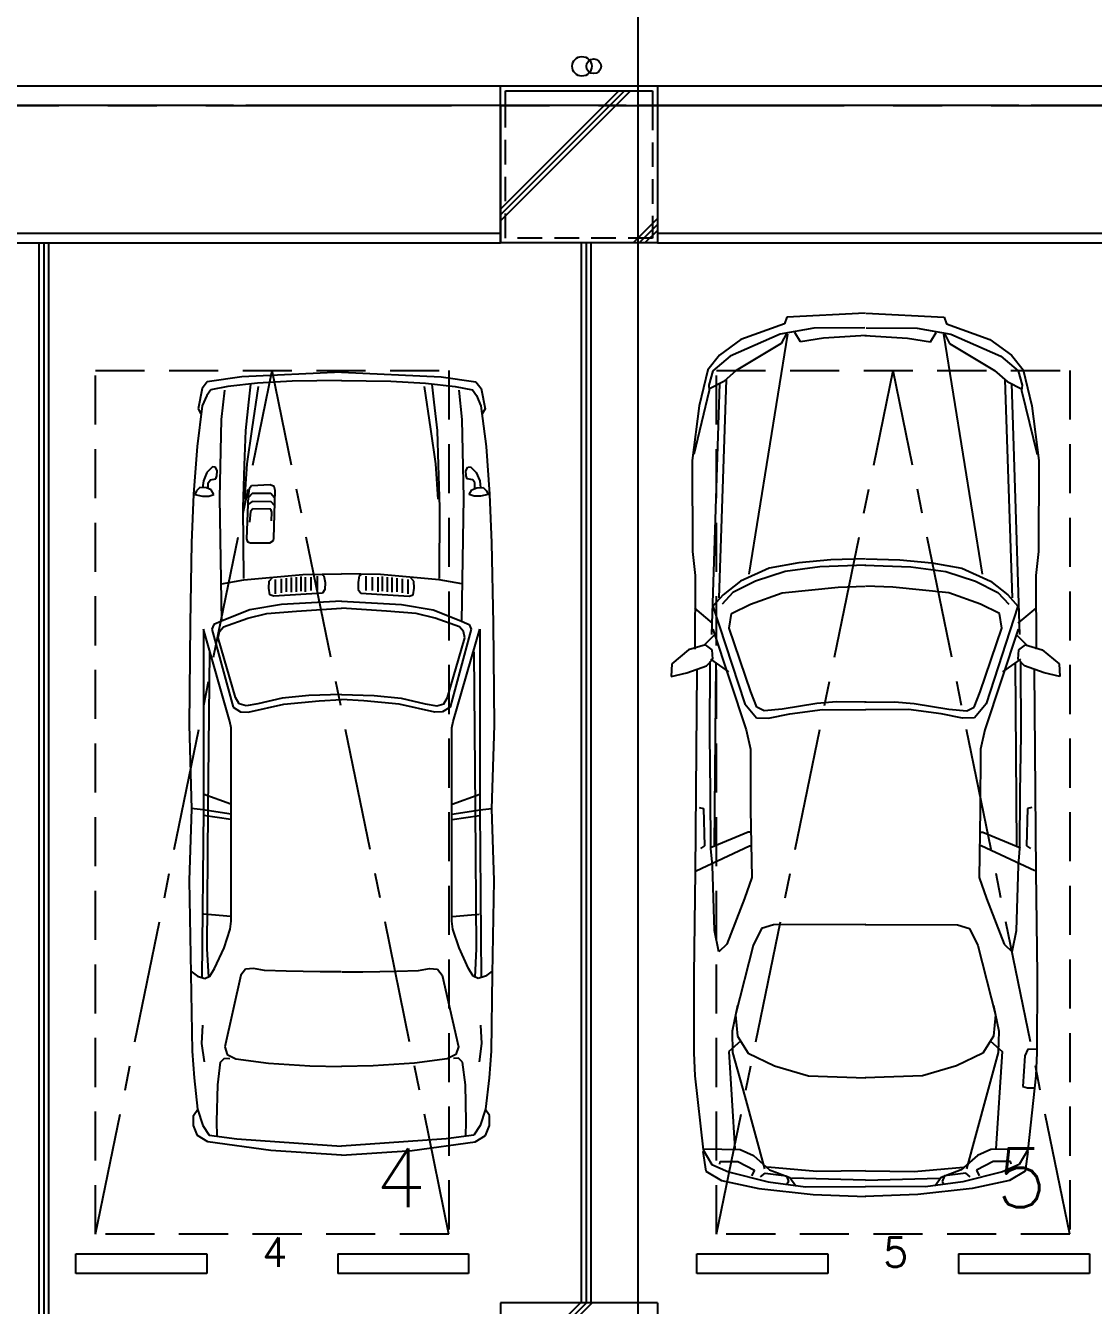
# Model space of a CAD drawing. Header units: millimetres. Extents: x 15495 to 166182, y -39946 to 18307.
# Drawn here: x 37622 to 43061, y -27691 to -21171 of the extents above; entities that cross this region are included whole.
import ezdxf

# ---------------------------------------------------------------- set-up
doc = ezdxf.new("R2010")
doc.units = ezdxf.units.MM
doc.header["$LTSCALE"] = 1000
for name, pattern in [('CENTER', [2, 1.25, -0.25, 0.25, -0.25]), ('DASHED', [0.75, 0.5, -0.25]), ('DASHED2', [0.375, 0.25, -0.125])]:
    doc.linetypes.add(name, pattern=pattern)
doc.layers.get('0').update_dxf_attribs({"linetype": 'CONTINUOUS'})
for name, color, linetype in [('1F-A_ELSE-100', 6, 'CONTINUOUS'), ('1F-A_ELSE-50', 6, 'CONTINUOUS'), ('1F-E_GRID-100', 1, 'CENTER'), ('1F-E_GRID-50', 1, 'CENTER'), ('1F-E_TEXT-100', 3, 'CONTINUOUS'), ('1F-E_TEXT-50', 3, 'CONTINUOUS'), ('1F-F_FINI1-100', 190, 'CONTINUOUS'), ('1F-F_FINI1-50', 190, 'CONTINUOUS'), ('1F-F_HAT1-50', 9, 'CONTINUOUS'), ('1F-H-AREA-50', 1, 'CENTER'), ('1F-H_LINE1-100', 140, 'CONTINUOUS'), ('1F-H_LINE1-50', 140, 'CONTINUOUS'), ('1F-R_COLM-50', 7, 'CONTINUOUS')]:
    doc.layers.add(name, color=color, linetype=linetype)
doc.styles.get("Standard").update_dxf_attribs({"font": 'txt.shx', "bigfont": 'bigfont.shx'})
pattern_1 = [(45, (-28400.75, -11674.75), (-424.264, 424.264), []), (45, (-28370.75, -11674.75), (-424.264, 424.264), []), (45, (-28340.75, -11674.75), (-424.264, 424.264), [])]

# ---------------------------------------------------------------- blocks, each defined once
blk = doc.blocks.new('CAR')
at = {"layer": '1F-H_LINE1-100', "linetype": 'DASHED', "ltscale": 0.5}
for p, q in [((0, -4400), (0, 0)), ((0, 0), (1800, 0)), ((1800, 0), (1800, -4400)), ((1800, -4400), (0, -4400))]:
    blk.add_line(p, q, dxfattribs=at)
at = {"layer": '1F-H_LINE1-100', "linetype": 'CENTER', "ltscale": 0.5}
for p in [(0, -4400), (1800, -4400)]:
    blk.add_line(p, (900, 0), dxfattribs=at)
blk = doc.blocks.new('1F-BLOCK_100')
at = {"layer": '1F-A_ELSE-100'}
for p, q in [((700, 13100), (10000, 13100)), ((10800, 13100), (15600, 13100))]:
    blk.add_line(p, q, dxfattribs=at)
blk.add_circle((10415, 13200), 50, dxfattribs=at)
at = {"layer": '1F-E_GRID-100'}
for p, q in [((10700, 17563.95), (10700, -2342.97)), ((34140.32, 13000), (-8809.61, 13000))]:
    blk.add_line(p, q, dxfattribs=at)
at = {"layer": '1F-F_FINI1-100'}
for p, q in [((10000, 13100), (10800, 13100)), ((10000, 12300), (10000, 13100)), ((10800, 13100), (10800, 12300)), ((10800, 12300), (10000, 12300)), ((10000, 6900), (10000, 6600)), ((10800, 6900), (10000, 6900)), ((10800, 6900), (10800, 6600))]:
    blk.add_line(p, q, dxfattribs=at)
at = {"layer": '1F-H_LINE1-100'}
for p, q in [((700, 12300), (10000, 12300)), ((7675, 6600), (7675, 12300)), ((10437.5, 6900), (10437.5, 12300)), ((10800, 12300), (15600, 12300)), ((7837.5, 7150), (8504.17, 7150)), ((7837.5, 7050), (7837.5, 7150)), ((8504.17, 7150), (8504.17, 7050)), ((9170.83, 7150), (9837.5, 7150)), ((9170.83, 7150), (9170.83, 7050)), ((9837.5, 7150), (9837.5, 7050)), ((11000, 7150), (11666.67, 7150)), ((11000, 7050), (11000, 7150)), ((11666.67, 7150), (11666.67, 7050)), ((12333.33, 7150), (13000, 7150)), ((12333.33, 7150), (12333.33, 7050)), ((13000, 7150), (13000, 7050)), ((8504.17, 7050), (7837.5, 7050)), ((9837.5, 7050), (9170.83, 7050)), ((11666.67, 7050), (11000, 7050)), ((13000, 7050), (12333.33, 7050))]:
    blk.add_line(p, q, dxfattribs=at)
for p in [(7937.5, 11650), (11100, 11650)]:
    blk.add_blockref('CAR', p, dxfattribs=at)
at = {"layer": '1F-E_TEXT-100'}
for s, p in [('4', (9362.43, 7387.5)), ('5', (12524.93, 7387.5))]:
    blk.add_text(s, height=300, dxfattribs=at).set_placement(p)
blk = doc.blocks.new('1F-BLOCK_50')
at = {"layer": '1F-F_HAT1-50'}
h = blk.add_hatch(dxfattribs=at)
h.set_pattern_fill('RC4', color=256, scale=30, style=0)
h.set_pattern_definition([(45, (-28400.75, 19761.25), (-424.264, 424.264), []), (45, (-28370.75, 19761.25), (-424.264, 424.264), []), (45, (-28340.75, 19761.25), (-424.264, 424.264), [])])
h.paths.add_polyline_path([(10700, 13075), (10025, 13075), (10025, 13000), (10700, 13000)])
h.paths.add_polyline_path([(10775, 13075), (10700, 13075), (10700, 13000), (10775, 13000)])
h.paths.add_polyline_path([(10775, 13000), (10700, 13000), (10700, 12325), (10775, 12325)])
h.paths.add_polyline_path([(10700, 13000), (10025, 13000), (10025, 12325), (10700, 12325)])
h.paths.add_polyline_path([(10025, 13000), (10000, 13000), (10000, 12300), (10700, 12300), (10700, 12325), (10025, 12325)])
h.paths.add_polyline_path([(10800, 13000), (10775, 13000), (10775, 12325), (10700, 12325), (10700, 12300), (10800, 12300)])
h = blk.add_hatch(dxfattribs=at)
h.set_pattern_fill('RC4', color=256, scale=30, style=0)
h.set_pattern_definition(pattern_1)
h.paths.add_polyline_path([(10700, 6500), (10014.71, 6500), (10025, 6430), (10025, 6125), (10700, 6125)])
h.paths.add_polyline_path([(10700, 6900), (10000, 6900), (10000, 6600), (10014.71, 6500), (10700, 6500)])
h = blk.add_hatch(dxfattribs=at)
h.set_pattern_fill('RC4', color=256, scale=30, style=0)
h.set_pattern_definition(pattern_1)
h.paths.add_polyline_path([(11425, 6425), (11425, 4400), (10700, 4400), (10700, 4300), (11500, 4300), (11500, 6500), (10700, 6500), (10700, 6125), (10775, 6125), (10775, 6425)])
h.paths.add_polyline_path([(11500, 4225), (11500, 4300), (10700, 4300), (10700, 4225)])
h.paths.add_polyline_path([(11500, 6500), (11500, 6600), (10800, 6600), (10800, 6900), (10700, 6900), (10700, 6500)])
at = {"layer": '1F-A_ELSE-50'}
for p, q in [((700, 13100), (10000, 13100)), ((10800, 13100), (15600, 13100))]:
    blk.add_line(p, q, dxfattribs=at)
blk.add_circle((10475, 13200), 37.5, dxfattribs=at)
at = {"layer": '1F-E_GRID-50'}
for p, q in [((10700, 16639.66), (10700, -2700)), ((32453.06, 13000), (-4233.66, 13000))]:
    blk.add_line(p, q, dxfattribs=at)
at = {"layer": '1F-F_FINI1-50'}
for p, q in [((10000, 13000), (10000, 13100)), ((10000, 13100), (10800, 13100)), ((10800, 13100), (10800, 13000)), ((10800, 6900), (10000, 6900)), ((10000, 6900), (10000, 6600)), ((10800, 6900), (10800, 6600))]:
    blk.add_line(p, q, dxfattribs=at)
at = {"layer": '1F-H-AREA-50'}
blk.add_lwpolyline([(500, 13000), (26400, 13000), (26400, 6500), (500, 6500)], close=True, dxfattribs=at)
at = {"layer": '1F-H_LINE1-50'}
for p, q in [((700, 12350), (10000, 12350)), ((10800, 12350), (15600, 12350)), ((700, 12300), (10000, 12300)), ((7650, 6600), (7650, 12300)), ((7700, 6600), (7700, 12300)), ((10412.5, 6900), (10412.5, 12300)), ((10462.5, 6900), (10462.5, 12300)), ((10800, 12300), (15600, 12300)), ((7837.5, 7050), (7837.5, 7150)), ((7837.5, 7150), (8504.17, 7150)), ((8504.17, 7150), (8504.17, 7050)), ((9170.83, 7150), (9837.5, 7150)), ((9170.83, 7150), (9170.83, 7050)), ((9837.5, 7150), (9837.5, 7050)), ((11000, 7050), (11000, 7150)), ((11000, 7150), (11666.67, 7150)), ((11666.67, 7150), (11666.67, 7050)), ((12333.33, 7150), (12333.33, 7050)), ((12333.33, 7150), (13000, 7150)), ((13000, 7150), (13000, 7050)), ((8504.17, 7050), (7837.5, 7050)), ((9837.5, 7050), (9170.83, 7050)), ((11666.67, 7050), (11000, 7050)), ((13000, 7050), (12333.33, 7050))]:
    blk.add_line(p, q, dxfattribs=at)
at = {"layer": '1F-H_LINE1-50', "ltscale": 0.5}
for p, q in [((11858.05, 11942.35), (11458.12, 11921.95)), ((11860.09, 11942.35), (12260.03, 11921.95)), ((11446.53, 11888.57), (11224.8, 11808.81)), ((11458.12, 11921.95), (11446.53, 11888.57)), ((11856.25, 11867.13), (11596.35, 11865.57)), ((11861.89, 11867.13), (12121.79, 11865.57)), ((12260.03, 11921.95), (12271.61, 11888.57)), ((12271.61, 11888.57), (12493.34, 11808.81)), ((11224.8, 11808.81), (11115.87, 11728.52)), ((11424.85, 11835.73), (11170.11, 11722.69)), ((11461.97, 11835.55), (11264.57, 10613.25)), ((11596.35, 11865.57), (11424.85, 11835.73)), ((11456.27, 11838.37), (11430.32, 11788.33)), ((11527.46, 11796.23), (11499.14, 11843.74)), ((11644.65, 11815.19), (11527.46, 11796.23)), ((11861.77, 11828.1), (11644.65, 11815.19)), ((11856.38, 11828.1), (12073.49, 11815.19)), ((12073.49, 11815.19), (12190.68, 11796.23)), ((12121.79, 11865.57), (12293.3, 11835.73)), ((12190.68, 11796.23), (12219, 11843.74)), ((12256.17, 11835.55), (12453.58, 10613.25)), ((12261.87, 11838.37), (12287.82, 11788.33)), ((12293.3, 11835.73), (12548.03, 11722.69)), ((12493.34, 11808.81), (12602.27, 11728.52)), ((11430.32, 11788.33), (11201.16, 11650.09)), ((12287.82, 11788.33), (12516.98, 11650.09)), ((11115.87, 11728.52), (11055.53, 11653.57)), ((11170.11, 11722.69), (11081.2, 11647.87)), ((12548.03, 11722.69), (12636.94, 11647.87)), ((12602.27, 11728.52), (12662.61, 11653.57)), ((8682.43, 11618.35), (8506.65, 11591.78)), ((9190.44, 11641.94), (8682.43, 11618.35)), ((9190.44, 11641.94), (9698.45, 11618.35)), ((9698.45, 11618.35), (9874.23, 11591.78)), ((11055.53, 11653.57), (11011.78, 11469.87)), ((11081.2, 11647.87), (11060.85, 11575.52)), ((11201.16, 11650.09), (11138.06, 11594.66)), ((12516.98, 11650.09), (12580.08, 11594.66)), ((12636.94, 11647.87), (12657.29, 11575.52)), ((12662.61, 11653.57), (12706.36, 11469.87)), ((8480.08, 11559.08), (8459.64, 11454.84)), ((8506.65, 11591.78), (8480.08, 11559.08)), ((8523.96, 11551.8), (8503.52, 11523.18)), ((8611.85, 11568.15), (8523.96, 11551.8)), ((8593.49, 11549.97), (8577.37, 11401.48)), ((8763.1, 11586.54), (8611.85, 11568.15)), ((8718.65, 11489.2), (8728.87, 11581.18)), ((8735, 11352.26), (8767.7, 11568.91)), ((8938.88, 11596.76), (8763.1, 11586.54)), ((9190.41, 11599.96), (8938.88, 11596.76)), ((9190.48, 11599.96), (9442.01, 11596.76)), ((9442.01, 11596.76), (9617.78, 11586.54)), ((9645.89, 11352.26), (9613.18, 11568.91)), ((9617.78, 11586.54), (9769.03, 11568.15)), ((9662.24, 11489.2), (9652.02, 11581.18)), ((9769.03, 11568.15), (9856.92, 11551.8)), ((9787.39, 11549.97), (9803.52, 11401.48)), ((9856.92, 11551.8), (9877.36, 11523.18)), ((9874.23, 11591.78), (9900.8, 11559.08)), ((9900.8, 11559.08), (9921.24, 11454.84)), ((11063.57, 11547.64), (10984.85, 11222.01)), ((11138.06, 11594.66), (11060.76, 11556.02)), ((11060.85, 11575.52), (11063.57, 11547.64)), ((11115.16, 11583.63), (11074.55, 10304.85)), ((11149.52, 11602.97), (11112.6, 10491.36)), ((12568.62, 11602.97), (12605.55, 10491.36)), ((12580.08, 11594.66), (12657.39, 11556.02)), ((12602.99, 11583.63), (12643.6, 10304.85)), ((12657.29, 11575.52), (12654.57, 11547.64)), ((12654.57, 11547.64), (12733.29, 11222.01)), ((8503.52, 11523.18), (8481.04, 11470.04)), ((8702.29, 11344.08), (8718.65, 11489.2)), ((9678.59, 11344.08), (9662.24, 11489.2)), ((9877.36, 11523.18), (9899.84, 11470.04)), ((8481.04, 11470.04), (8454.47, 11263.61)), ((8459.64, 11454.84), (8473.95, 11430.31)), ((9899.84, 11470.04), (9926.41, 11263.61)), ((9921.24, 11454.84), (9906.93, 11430.31)), ((11011.78, 11469.87), (10976.12, 11191.39)), ((12706.36, 11469.87), (12742.02, 11191.39)), ((8577.37, 11401.48), (8568.51, 11002.06)), ((8710.47, 11174.44), (8735, 11352.26)), ((9670.41, 11174.44), (9645.89, 11352.26)), ((9803.52, 11401.48), (9812.37, 11002.06)), ((8696.16, 11168.31), (8702.29, 11344.08)), ((9684.72, 11168.31), (9678.59, 11344.08)), ((8454.47, 11263.61), (8436.07, 11020.38)), ((9926.41, 11263.61), (9944.81, 11020.38)), ((8533.67, 11160.13), (8505.06, 11130.49)), ((8547.98, 11157.06), (8533.67, 11160.13)), ((8557.18, 11138.67), (8547.98, 11157.06)), ((8690.03, 10951.65), (8696.16, 11168.31)), ((8698.21, 10994.57), (8710.47, 11174.44)), ((9682.68, 10994.57), (9670.41, 11174.44)), ((9690.85, 10951.65), (9684.72, 11168.31)), ((9823.71, 11138.67), (9832.91, 11157.06)), ((9832.91, 11157.06), (9847.21, 11160.13)), ((9847.21, 11160.13), (9875.83, 11130.49)), ((10976.12, 11191.39), (10978.12, 10728.84)), ((12742.02, 11191.39), (12740.02, 10728.84)), ((8486.66, 11087.57), (8482.57, 11052.82)), ((8505.06, 11130.49), (8486.66, 11087.57)), ((8511.19, 11078.37), (8522.43, 11092.68)), ((8522.43, 11092.68), (8550.02, 11098.81)), ((8550.02, 11098.81), (8555.13, 11113.12)), ((8555.13, 11113.12), (8557.18, 11138.67)), ((9825.75, 11113.12), (9823.71, 11138.67)), ((9830.86, 11098.81), (9825.75, 11113.12)), ((9858.45, 11092.68), (9830.86, 11098.81)), ((9869.7, 11078.37), (9858.45, 11092.68)), ((9875.83, 11130.49), (9894.22, 11087.57)), ((9894.22, 11087.57), (9898.31, 11052.82)), ((8436.07, 11020.38), (8426.88, 10773.07)), ((8451.92, 11037.49), (8443.74, 11018.08)), ((8469.29, 11053.85), (8451.92, 11037.49)), ((8501.99, 11051.8), (8469.29, 11053.85)), ((8526.52, 11041.58), (8501.99, 11051.8)), ((8511.19, 11050.78), (8511.19, 11078.37)), ((8539.8, 11018.08), (8526.52, 11041.58)), ((8720.18, 11046.69), (8715.07, 11011.95)), ((8735.51, 11023.19), (8718.13, 11005.81)), ((8732.44, 11062.02), (8720.18, 11046.69)), ((8826.46, 11068.15), (8732.44, 11062.02)), ((8830.55, 11024.21), (8735.51, 11023.19)), ((8847.92, 11059.98), (8826.46, 11068.15)), ((8847.92, 11002.75), (8830.55, 11024.21)), ((8845.88, 10795.29), (8853.03, 11038.52)), ((8853.03, 11038.52), (8847.92, 11059.98)), ((9841.08, 11018.08), (9854.37, 11041.58)), ((9854.37, 11041.58), (9878.89, 11051.8)), ((9869.7, 11050.78), (9869.7, 11078.37)), ((9878.89, 11051.8), (9911.6, 11053.85)), ((9911.6, 11053.85), (9928.97, 11037.49)), ((9928.97, 11037.49), (9937.14, 11018.08)), ((9944.81, 11020.38), (9954.01, 10773.07)), ((8443.74, 11018.08), (8482.57, 11009.9)), ((8482.57, 11009.9), (8514.25, 11009.9)), ((8514.25, 11009.9), (8539.8, 11018.08)), ((8568.51, 11002.06), (8578.86, 10373.37)), ((8715.07, 11011.95), (8705.87, 10792.23)), ((8734.49, 10982.31), (8716.09, 10969.02)), ((8831.57, 10981.29), (8734.49, 10982.31)), ((8848.95, 10961.87), (8831.57, 10981.29)), ((9812.37, 11002.06), (9802.02, 10373.37)), ((9866.63, 11009.9), (9841.08, 11018.08)), ((9898.31, 11009.9), (9866.63, 11009.9)), ((9937.14, 11018.08), (9898.31, 11009.9)), ((8692.07, 10589.88), (8690.03, 10951.65)), ((8726.31, 10932.23), (8722.22, 10877.05)), ((8738.57, 10945.52), (8726.31, 10932.23)), ((8829.53, 10944.5), (8738.57, 10945.52)), ((8835.66, 10929.17), (8829.53, 10944.5)), ((8833.62, 10884.2), (8835.66, 10929.17)), ((9688.81, 10589.88), (9690.85, 10951.65)), ((8426.88, 10773.07), (8418.7, 10362.24)), ((8705.87, 10792.23), (8712, 10776.9)), ((8712, 10776.9), (8727.33, 10772.81)), ((8727.33, 10772.81), (8824.42, 10772.81)), ((8824.42, 10772.81), (8843.84, 10785.07)), ((8843.84, 10785.07), (8845.88, 10795.29)), ((9954.01, 10773.07), (9962.18, 10362.24)), ((10978.12, 10728.84), (10991.79, 10606.17)), ((12740.02, 10728.84), (12726.35, 10606.17)), ((11368.96, 10643.4), (11222.98, 10577.22)), ((11520.46, 10670.55), (11368.96, 10643.4)), ((11627.46, 10650.54), (11450.27, 10626.3)), ((11683.33, 10686.5), (11520.46, 10670.55)), ((11861.68, 10657.8), (11627.46, 10650.54)), ((11857.56, 10691.25), (11683.33, 10686.5)), ((11856.46, 10657.8), (12090.69, 10650.54)), ((11860.58, 10691.25), (12034.82, 10686.5)), ((12034.82, 10686.5), (12197.68, 10670.55)), ((12090.69, 10650.54), (12267.87, 10626.3)), ((12197.68, 10670.55), (12349.18, 10643.4)), ((12349.18, 10643.4), (12495.16, 10577.22)), ((8578.33, 10563.4), (8692.91, 10583.05)), ((8692.91, 10583.05), (8992.74, 10610.42)), ((8819.82, 10541.85), (8821.86, 10577.61)), ((8821.86, 10577.61), (8841.28, 10598.05)), ((8852.52, 10585.79), (8852.52, 10513.23)), ((8882.16, 10588.86), (8882.16, 10518.34)), ((8908.73, 10591.92), (8908.73, 10522.43)), ((8934.28, 10594.99), (8934.28, 10520.39)), ((8958.81, 10597.03), (8958.81, 10522.43)), ((8983.33, 10600.1), (8983.33, 10525.5)), ((8992.74, 10610.42), (9190.28, 10613.89)), ((9004.79, 10597.03), (9004.79, 10523.45)), ((9034.43, 10597.03), (9034.43, 10529.58)), ((9066.11, 10603.16), (9066.11, 10529.58)), ((9089.1, 10612.87), (9100.86, 10603.67)), ((9100.86, 10603.67), (9106.48, 10570.46)), ((9106.48, 10570.46), (9105.97, 10535.2)), ((9388.14, 10610.42), (9190.61, 10613.89)), ((9280.03, 10603.67), (9274.41, 10570.46)), ((9274.41, 10570.46), (9274.92, 10535.2)), ((9291.78, 10612.87), (9280.03, 10603.67)), ((9314.77, 10603.16), (9314.77, 10529.58)), ((9346.45, 10597.03), (9346.45, 10529.58)), ((9376.09, 10597.03), (9376.09, 10523.45)), ((9687.98, 10583.05), (9388.14, 10610.42)), ((9397.55, 10600.1), (9397.55, 10525.5)), ((9422.08, 10597.03), (9422.08, 10522.43)), ((9446.61, 10594.99), (9446.61, 10520.39)), ((9472.15, 10591.92), (9472.15, 10522.43)), ((9498.73, 10588.86), (9498.73, 10518.34)), ((9528.36, 10585.79), (9528.36, 10513.23)), ((9559.02, 10577.61), (9539.6, 10598.05)), ((9561.07, 10541.85), (9559.02, 10577.61)), ((9802.55, 10563.4), (9687.98, 10583.05)), ((10991.79, 10606.17), (10989.93, 10230.01)), ((11222.98, 10577.22), (11134.1, 10507.98)), ((11298.66, 10576.86), (11184.13, 10518.89)), ((11450.27, 10626.3), (11298.66, 10576.86)), ((12267.87, 10626.3), (12419.49, 10576.86)), ((12419.49, 10576.86), (12534.01, 10518.89)), ((12495.16, 10577.22), (12584.04, 10507.98)), ((12726.35, 10606.17), (12728.22, 10230.01)), ((8824.93, 10508.12), (8819.82, 10541.85)), ((8845.37, 10500.97), (8824.93, 10508.12)), ((9092.68, 10515.28), (8845.37, 10500.97)), ((9105.97, 10535.2), (9092.68, 10515.28)), ((9274.92, 10535.2), (9288.2, 10515.28)), ((9288.2, 10515.28), (9535.52, 10500.97)), ((9535.52, 10500.97), (9555.96, 10508.12)), ((9555.96, 10508.12), (9561.07, 10541.85)), ((11134.1, 10507.98), (11082.4, 10449.71)), ((11184.13, 10518.89), (11129.58, 10460.63)), ((11273.8, 10459.95), (11434.02, 10517.71)), ((11434.02, 10517.71), (11719.76, 10547.01)), ((11719.76, 10547.01), (11856.87, 10551.94)), ((11998.38, 10547.01), (11861.27, 10551.94)), ((12284.12, 10517.71), (11998.38, 10547.01)), ((12444.34, 10459.95), (12284.12, 10517.71)), ((12534.01, 10518.89), (12588.56, 10460.63)), ((12584.04, 10507.98), (12635.74, 10449.71)), ((8884.97, 10457.79), (8723.5, 10431.22)), ((9190.41, 10475.04), (8884.97, 10457.79)), ((8960.85, 10424.07), (9190.44, 10439)), ((9420.04, 10424.07), (9190.44, 10439)), ((9190.48, 10475.04), (9495.92, 10457.79)), ((9495.92, 10457.79), (9657.38, 10431.22)), ((11080.55, 10363.34), (10989.53, 10439)), ((11082.4, 10449.71), (11244.16, 9952.96)), ((11176.47, 10413.04), (11273.8, 10459.95)), ((12541.67, 10413.04), (12444.34, 10459.95)), ((12635.74, 10449.71), (12473.98, 9952.96)), ((12637.59, 10363.34), (12728.61, 10439)), ((8590.65, 10378.08), (8539.55, 10355.6)), ((8588.86, 10344.35), (8713.54, 10389.32)), ((8723.5, 10431.22), (8590.65, 10378.08)), ((8713.54, 10389.32), (8809.6, 10411.8)), ((8809.6, 10411.8), (8960.85, 10424.07)), ((9571.28, 10411.8), (9420.04, 10424.07)), ((9667.35, 10389.32), (9571.28, 10411.8)), ((9657.38, 10431.22), (9790.24, 10378.08)), ((9792.03, 10344.35), (9667.35, 10389.32)), ((9790.24, 10378.08), (9841.34, 10355.6)), ((11164.67, 10337.86), (11176.47, 10413.04)), ((12553.47, 10337.86), (12541.67, 10413.04)), ((8418.7, 10362.24), (8413.59, 9843.09)), ((8621.5, 9862.25), (8486.6, 10332.35)), ((8486.6, 10332.35), (8486.6, 9412.59)), ((8539.55, 10355.6), (8529.33, 10333.11)), ((8529.33, 10333.11), (8637.66, 9934.55)), ((8562.29, 10289.17), (8568.42, 10319.83)), ((8568.42, 10319.83), (8588.86, 10344.35)), ((9851.56, 10333.11), (9743.23, 9934.55)), ((9759.39, 9862.25), (9894.29, 10332.35)), ((9812.47, 10319.83), (9792.03, 10344.35)), ((9818.6, 10289.17), (9812.47, 10319.83)), ((9841.34, 10355.6), (9851.56, 10333.11)), ((9894.29, 10332.35), (9894.29, 9412.59)), ((9962.18, 10362.24), (9967.29, 9843.09)), ((11093.12, 10307.55), (11035.72, 10249.3)), ((11081.82, 10332.68), (11250.64, 9819.18)), ((11274.45, 10014.12), (11164.67, 10337.86)), ((12443.69, 10014.12), (12553.47, 10337.86)), ((12636.32, 10332.68), (12467.51, 9819.18)), ((12625.02, 10307.55), (12682.43, 10249.3)), ((8650.17, 9984.62), (8562.29, 10289.17)), ((9730.71, 9984.62), (9818.6, 10289.17)), ((11044.3, 10252.05), (10958.5, 10227.38)), ((11078.44, 10226.81), (11044.3, 10252.05)), ((12639.7, 10226.81), (12673.84, 10252.05)), ((12673.84, 10252.05), (12759.65, 10227.38)), ((8517.26, 10216.87), (8510.1, 9413.61)), ((9863.63, 10216.87), (9870.78, 9413.61)), ((10958.5, 10227.38), (10872.46, 10155.34)), ((11049.48, 10146.14), (11081.06, 10179.43)), ((11069.64, 10179.48), (11160.71, 10114.97)), ((11081.06, 10179.43), (11078.44, 10226.81)), ((12648.5, 10179.48), (12557.43, 10114.97)), ((12637.08, 10179.43), (12639.7, 10226.81)), ((12668.66, 10146.14), (12637.08, 10179.43)), ((12759.65, 10227.38), (12845.68, 10155.34)), ((10872.46, 10155.34), (10869.29, 10091.26)), ((10869.29, 10091.26), (10949.35, 10110.39)), ((10949.35, 10110.39), (11049.48, 10146.14)), ((10999.4, 10124.09), (10991.45, 9095.93)), ((11066.29, 9792.19), (11068.16, 10168.35)), ((11096.68, 10159.85), (11089.21, 9229.22)), ((12621.47, 10159.85), (12628.93, 9229.22)), ((12651.85, 9792.19), (12649.98, 10168.35)), ((12768.79, 10110.39), (12668.66, 10146.14)), ((12718.75, 10124.09), (12726.7, 9095.93)), ((12848.85, 10091.26), (12768.79, 10110.39)), ((12845.68, 10155.34), (12848.85, 10091.26)), ((8668.57, 9951.92), (8650.17, 9984.62)), ((8887.27, 9980.54), (8764.63, 9951.92)), ((9024.21, 9994.84), (8887.27, 9980.54)), ((9190.44, 10000.41), (9024.21, 9994.84)), ((9190.44, 10000.41), (9356.67, 9994.84)), ((9356.67, 9994.84), (9493.62, 9980.54)), ((9493.62, 9980.54), (9616.25, 9951.92)), ((9712.31, 9951.92), (9730.71, 9984.62)), ((11305.48, 9935.95), (11274.45, 10014.12)), ((12412.66, 9935.95), (12443.69, 10014.12)), ((8637.66, 9934.55), (8676.49, 9912.07)), ((8705.36, 9941.7), (8668.57, 9951.92)), ((8676.49, 9912.07), (8715.32, 9910.02)), ((8764.63, 9951.92), (8705.36, 9941.7)), ((8715.32, 9910.02), (8897.23, 9950.9)), ((8897.23, 9950.9), (9077.1, 9967.25)), ((9077.1, 9967.25), (9190.28, 9973.89)), ((9303.79, 9967.25), (9190.61, 9973.89)), ((9483.65, 9950.9), (9303.79, 9967.25)), ((9665.56, 9910.02), (9483.65, 9950.9)), ((9616.25, 9951.92), (9675.52, 9941.7)), ((9704.39, 9912.07), (9665.56, 9910.02)), ((9675.52, 9941.7), (9712.31, 9951.92)), ((9743.23, 9934.55), (9704.39, 9912.07)), ((11244.16, 9952.96), (11303.77, 9880.23)), ((11342.51, 9916.27), (11305.48, 9935.95)), ((11433.94, 9924.2), (11342.51, 9916.27)), ((11611.15, 9954.02), (11433.94, 9924.2)), ((11473.81, 9901.72), (11639.56, 9923.23)), ((11711.15, 9961.9), (11611.15, 9954.02)), ((11639.56, 9923.23), (11859.46, 9922.19)), ((11862.51, 9961.19), (11711.15, 9961.9)), ((11855.63, 9961.19), (12006.99, 9961.9)), ((12078.58, 9923.23), (11858.68, 9922.19)), ((12006.99, 9961.9), (12106.99, 9954.02)), ((12244.33, 9901.72), (12078.58, 9923.23)), ((12106.99, 9954.02), (12284.21, 9924.2)), ((12284.21, 9924.2), (12375.64, 9916.27)), ((12375.64, 9916.27), (12412.66, 9935.95)), ((12473.98, 9952.96), (12414.37, 9880.23)), ((8628.65, 9829.54), (8621.5, 9862.25)), ((9752.23, 9829.54), (9759.39, 9862.25)), ((11303.77, 9880.23), (11365.18, 9879.94)), ((11365.18, 9879.94), (11473.81, 9901.72)), ((12352.97, 9879.94), (12244.33, 9901.72)), ((12414.37, 9880.23), (12352.97, 9879.94)), ((8413.59, 9843.09), (8425.85, 9417.95)), ((8628.65, 8844.38), (8628.65, 9829.54)), ((9752.23, 8844.38), (9752.23, 9829.54)), ((9967.29, 9843.09), (9955.03, 9417.95)), ((11070.57, 9502.38), (11066.29, 9792.19)), ((11250.64, 9819.18), (11273, 9721.55)), ((12467.51, 9819.18), (12445.14, 9721.55)), ((12647.57, 9502.38), (12651.85, 9792.19)), ((11273, 9721.55), (11274.32, 9412.25)), ((12445.14, 9721.55), (12443.82, 9412.25)), ((8627.12, 9440.18), (8486.09, 9491.28)), ((9753.77, 9440.18), (9894.8, 9491.28)), ((11072, 9215.37), (11070.57, 9502.38)), ((12646.14, 9215.37), (12647.57, 9502.38)), ((8425.85, 9417.95), (8414.61, 9052.09)), ((8486.09, 9412.59), (8424.77, 9418.72)), ((8486.6, 9412.59), (8479.44, 8556.19)), ((8628.14, 9390.1), (8484.04, 9412.59)), ((8510.1, 9413.61), (8503.97, 8704.37)), ((9752.75, 9390.1), (9896.84, 9412.59)), ((9870.78, 9413.61), (9876.91, 8704.37)), ((9894.29, 9412.59), (9901.44, 8556.19)), ((9894.8, 9412.59), (9956.11, 9418.72)), ((9955.03, 9417.95), (9966.27, 9052.09)), ((11011.64, 9424.64), (11034.46, 9418.96)), ((11034.46, 9418.96), (11039.23, 9229.46)), ((11274.32, 9412.25), (11279.75, 9066.71)), ((12443.82, 9412.25), (12438.39, 9066.71)), ((12683.68, 9418.96), (12678.91, 9229.46)), ((12706.5, 9424.64), (12683.68, 9418.96)), ((8627.12, 9363.53), (8488.13, 9382.95)), ((9753.77, 9363.53), (9892.75, 9382.95)), ((11260.91, 9298.07), (11069.16, 9218.17)), ((11276.12, 9298), (11260.91, 9298.07)), ((12442.03, 9298), (12457.24, 9298.07)), ((12457.24, 9298.07), (12648.98, 9218.17)), ((10997.18, 9101.48), (11269.13, 9228.37)), ((11039.23, 9229.46), (11019.17, 9215.62)), ((11080.14, 9128.95), (11072, 9215.37)), ((11269.13, 9228.37), (11277.7, 9228.33)), ((12449.01, 9228.37), (12440.45, 9228.33)), ((12720.96, 9101.48), (12449.01, 9228.37)), ((12638, 9128.95), (12646.14, 9215.37)), ((12678.91, 9229.46), (12698.97, 9215.62)), ((11089.92, 8797.32), (11080.14, 9128.95)), ((12628.22, 8797.32), (12638, 9128.95)), ((10991.45, 9095.93), (10984.57, 8572.12)), ((11279.75, 9066.71), (11242.1, 8961)), ((12438.39, 9066.71), (12476.04, 8961)), ((12726.7, 9095.93), (12733.58, 8572.12)), ((8414.61, 9052.09), (8422.79, 8575.86)), ((9966.27, 9052.09), (9958.09, 8575.86)), ((11242.1, 8961), (11152.41, 8727.37)), ((12476.04, 8961), (12565.73, 8727.37)), ((8626.61, 8867.88), (8489.66, 8881.17)), ((9754.28, 8867.88), (9891.22, 8881.17)), ((8591.86, 8708.46), (8623.54, 8803.5)), ((8623.54, 8803.5), (8628.65, 8844.38)), ((9757.34, 8803.5), (9752.23, 8844.38)), ((9789.02, 8708.46), (9757.34, 8803.5)), ((11329.87, 8807.34), (11286.61, 8721.16)), ((11389.94, 8826.56), (11329.87, 8807.34)), ((11861.18, 8827.12), (11389.94, 8826.56)), ((11856.97, 8827.12), (12328.2, 8826.56)), ((12328.2, 8826.56), (12388.27, 8807.34)), ((12388.27, 8807.34), (12431.54, 8721.16)), ((11112.23, 8688.55), (11089.92, 8797.32)), ((12605.91, 8688.55), (12628.22, 8797.32)), ((8503.97, 8704.37), (8512.15, 8559.25)), ((8543.83, 8603.2), (8591.86, 8708.46)), ((9837.06, 8603.2), (9789.02, 8708.46)), ((9876.91, 8704.37), (9868.74, 8559.25)), ((11152.41, 8727.37), (11112.23, 8688.55)), ((11286.61, 8721.16), (11196.32, 8367.71)), ((12431.54, 8721.16), (12521.82, 8367.71)), ((12565.73, 8727.37), (12605.91, 8688.55)), ((8422.79, 8575.86), (8428.92, 8183.43)), ((8423.24, 8589.91), (8456.96, 8565.38)), ((8456.96, 8565.38), (8493.75, 8552.1)), ((8493.75, 8552.1), (8519.3, 8565.38)), ((8519.3, 8565.38), (8543.83, 8603.2)), ((8677.19, 8570.49), (8595.44, 8204.63)), ((8701.72, 8601.15), (8677.19, 8570.49)), ((8742.6, 8603.2), (8701.72, 8601.15)), ((8797.78, 8592.98), (8742.6, 8603.2)), ((8908.15, 8590.93), (8797.78, 8592.98)), ((9081.89, 8586.85), (8908.15, 8590.93)), ((9188.69, 8586.08), (9081.89, 8586.85)), ((9192.19, 8586.08), (9299, 8586.85)), ((9299, 8586.85), (9472.73, 8590.93)), ((9472.73, 8590.93), (9583.1, 8592.98)), ((9583.1, 8592.98), (9638.29, 8603.2)), ((9638.29, 8603.2), (9679.16, 8601.15)), ((9679.16, 8601.15), (9703.69, 8570.49)), ((9703.69, 8570.49), (9785.45, 8204.63)), ((9861.58, 8565.38), (9837.06, 8603.2)), ((9887.13, 8552.1), (9861.58, 8565.38)), ((9923.92, 8565.38), (9887.13, 8552.1)), ((9957.65, 8589.91), (9923.92, 8565.38)), ((9958.09, 8575.86), (9951.96, 8183.43)), ((10984.57, 8572.12), (10985.45, 8173.66)), ((12733.58, 8572.12), (12732.7, 8173.66)), ((11206.55, 8415.03), (11180.2, 8284.2)), ((12511.59, 8415.03), (12537.94, 8284.2)), ((11196.32, 8367.71), (11207.21, 8258.99)), ((12521.82, 8367.71), (12510.94, 8258.99)), ((8482, 8315), (8477.91, 8220.99)), ((9898.89, 8315), (9902.97, 8220.99)), ((11180.2, 8284.2), (11182.52, 8175.51)), ((12537.94, 8284.2), (12535.63, 8175.51)), ((8477.91, 8220.99), (8490.17, 8129.01)), ((9902.97, 8220.99), (9890.71, 8129.01)), ((11222.79, 8233.84), (11162.55, 8181.18)), ((11207.21, 8258.99), (11261.04, 8172.36)), ((12510.94, 8258.99), (12457.1, 8172.36)), ((12495.35, 8233.84), (12555.59, 8181.18)), ((8428.92, 8183.43), (8439.14, 8046.49)), ((8595.44, 8204.63), (8607.7, 8165.8)), ((8607.7, 8165.8), (8652.67, 8143.32)), ((9773.18, 8165.8), (9728.22, 8143.32)), ((9785.45, 8204.63), (9773.18, 8165.8)), ((9951.96, 8183.43), (9941.74, 8046.49)), ((10985.45, 8173.66), (10990.58, 8056.6)), ((11162.55, 8181.18), (11194.36, 7685.05)), ((11182.52, 8175.51), (11244.24, 7952.31)), ((11261.04, 8172.36), (11394.95, 8107.64)), ((12457.1, 8172.36), (12323.2, 8107.64)), ((12535.63, 8175.51), (12473.9, 7952.31)), ((12555.59, 8181.18), (12523.78, 7685.05)), ((12671.36, 8159.44), (12660.71, 8003.35)), ((12685.48, 8192.94), (12671.36, 8159.44)), ((12731.18, 8190.37), (12685.48, 8192.94)), ((12732.7, 8173.66), (12727.56, 8056.6)), ((8559.67, 8010.46), (8573.97, 8126.96)), ((8573.97, 8126.96), (8594.41, 8147.4)), ((8594.41, 8147.4), (8620.98, 8145.36)), ((8652.67, 8143.32), (8818.22, 8120.83)), ((8818.22, 8120.83), (9028.75, 8108.57)), ((9028.75, 8108.57), (9190.44, 8104.96)), ((9352.14, 8108.57), (9190.44, 8104.96)), ((9562.66, 8120.83), (9352.14, 8108.57)), ((9728.22, 8143.32), (9562.66, 8120.83)), ((9786.47, 8147.4), (9759.9, 8145.36)), ((9806.91, 8126.96), (9786.47, 8147.4)), ((9821.22, 8010.46), (9806.91, 8126.96)), ((11394.95, 8107.64), (11568.91, 8056.66)), ((12323.2, 8107.64), (12149.24, 8056.66)), ((8439.14, 8046.49), (8457.54, 7887.06)), ((9941.74, 8046.49), (9923.35, 7887.06)), ((10990.58, 8056.6), (11031.55, 7680.25)), ((11568.91, 8056.66), (11860.16, 8046.93)), ((12149.24, 8056.66), (11857.98, 8046.93)), ((12727.56, 8056.6), (12686.59, 7680.25)), ((8555.58, 7824.47), (8559.67, 8010.46)), ((9825.3, 7824.47), (9821.22, 8010.46)), ((12660.71, 8003.35), (12683.6, 7995.1)), ((12683.6, 7995.1), (12715.01, 7995.24)), ((11244.24, 7952.31), (11345.23, 7584.03)), ((12473.9, 7952.31), (12372.91, 7584.03)), ((8436.52, 7855.13), (8459, 7887.83)), ((8436.52, 7804.03), (8436.52, 7855.13)), ((8457.54, 7887.06), (8484.11, 7803.26)), ((8557.62, 7748.84), (8555.58, 7824.47)), ((9823.26, 7748.84), (9825.3, 7824.47)), ((9923.35, 7887.06), (9896.78, 7803.26)), ((9944.36, 7855.13), (9921.88, 7887.83)), ((9944.36, 7804.03), (9944.36, 7855.13)), ((8456.96, 7752.93), (8436.52, 7804.03)), ((8484.11, 7803.26), (8516.81, 7754.21)), ((9896.78, 7803.26), (9864.08, 7754.21)), ((9923.92, 7752.93), (9944.36, 7804.03)), ((8510.1, 7720.23), (8456.96, 7752.93)), ((8831, 7677.3), (8510.1, 7720.23)), ((8516.81, 7754.21), (8656.82, 7735.81)), ((8656.82, 7735.81), (8971.58, 7713.33)), ((8971.58, 7713.33), (9190.44, 7699.03)), ((9409.3, 7713.33), (9190.45, 7699.03)), ((9724.07, 7735.81), (9409.3, 7713.33)), ((9549.89, 7677.3), (9870.78, 7720.23)), ((9864.08, 7754.21), (9724.07, 7735.81)), ((9870.78, 7720.23), (9923.92, 7752.93)), ((9190.45, 7653.59), (8831, 7677.3)), ((9190.44, 7653.59), (9549.89, 7677.3)), ((11031.51, 7671.89), (11045.29, 7571.51)), ((11031.55, 7680.25), (11076.88, 7604.79)), ((11034.44, 7685.8), (11220.05, 7682.14)), ((11220.05, 7682.14), (11288.44, 7651.17)), ((11288.44, 7651.17), (11370.9, 7578.33)), ((12429.7, 7651.17), (12347.24, 7578.33)), ((12498.09, 7682.14), (12429.7, 7651.17)), ((12683.71, 7685.8), (12498.09, 7682.14)), ((12686.59, 7680.25), (12641.27, 7604.79)), ((12686.63, 7671.89), (12672.85, 7571.51)), ((11045.29, 7571.51), (11125.02, 7523.76)), ((11076.88, 7604.79), (11160.94, 7568.18)), ((11116.87, 7607.4), (11119.8, 7621.31)), ((11119.8, 7621.31), (11208.33, 7620.9)), ((11160.94, 7568.18), (11363.46, 7517.07)), ((11208.33, 7620.9), (11293.78, 7575.91)), ((11293.78, 7575.91), (11279.36, 7548.11)), ((11610.76, 7568.84), (11359.55, 7592.31)), ((11370.9, 7578.33), (11473.52, 7538.84)), ((11859.25, 7573.24), (11610.76, 7568.84)), ((11858.9, 7573.24), (12107.39, 7568.84)), ((12107.39, 7568.84), (12358.59, 7592.31)), ((12347.24, 7578.33), (12244.62, 7538.84)), ((12557.2, 7568.18), (12354.68, 7517.07)), ((12509.82, 7620.9), (12424.36, 7575.91)), ((12424.36, 7575.91), (12438.78, 7548.11)), ((12598.35, 7621.31), (12509.82, 7620.9)), ((12641.27, 7604.79), (12557.2, 7568.18)), ((12672.85, 7571.51), (12593.12, 7523.76)), ((12601.27, 7607.4), (12598.35, 7621.31)), ((11125.02, 7523.76), (11316.17, 7483.85)), ((11325.03, 7542.32), (11347.98, 7561.72)), ((11347.98, 7561.72), (11456.43, 7547.28)), ((11363.46, 7517.07), (11553.25, 7491.09)), ((11456.43, 7547.28), (11467.71, 7519.36)), ((11467.71, 7519.36), (11459.08, 7505.47)), ((11473.52, 7538.84), (11504.73, 7496.89)), ((11859.01, 7525.87), (11482.08, 7536.01)), ((11859.13, 7525.87), (12236.07, 7536.01)), ((12354.68, 7517.07), (12164.89, 7491.09)), ((12244.62, 7538.84), (12213.41, 7496.89)), ((12261.71, 7547.28), (12250.43, 7519.36)), ((12250.43, 7519.36), (12259.06, 7505.47)), ((12370.17, 7561.72), (12261.71, 7547.28)), ((12393.11, 7542.32), (12370.17, 7561.72)), ((12593.12, 7523.76), (12401.97, 7483.85)), ((11316.17, 7483.85), (11593.04, 7451.89)), ((11553.25, 7491.09), (11858.84, 7492.44)), ((11593.04, 7451.89), (11861.45, 7442.27)), ((12125.1, 7451.89), (11856.69, 7442.27)), ((12164.89, 7491.09), (11859.3, 7492.44)), ((12401.97, 7483.85), (12125.1, 7451.89))]:
    blk.add_line(p, q, dxfattribs=at)
at = {"layer": '1F-R_COLM-50'}
for p, q in [((10025, 13000), (10025, 13075)), ((10025, 13075), (10775, 13075)), ((10775, 13075), (10775, 13000)), ((10000, 13000), (10025, 13000)), ((10000, 13000), (10000, 12300)), ((10775, 13000), (10800, 13000)), ((10800, 13000), (10800, 12300)), ((10800, 12300), (10000, 12300))]:
    blk.add_line(p, q, dxfattribs=at)
at = {"layer": '1F-R_COLM-50', "linetype": 'DASHED2', "ltscale": 0.5}
for p, q in [((10025, 12325), (10025, 13000)), ((10775, 13000), (10775, 12325)), ((10775, 12325), (10025, 12325))]:
    blk.add_line(p, q, dxfattribs=at)
at = {"layer": '1F-E_TEXT-50'}
for s, p in [('4', (8786.41, 7083.32)), ('5', (11948.91, 7083.32))]:
    blk.add_text(s, height=150, dxfattribs=at).set_placement(p)

msp = doc.modelspace()

# ---------------------------------------------------------------- block references
for name in ['1F-BLOCK_100', '1F-BLOCK_50']:
    msp.add_blockref(name, (30040.7, -34578.7))

doc.saveas('drawing.dxf')
